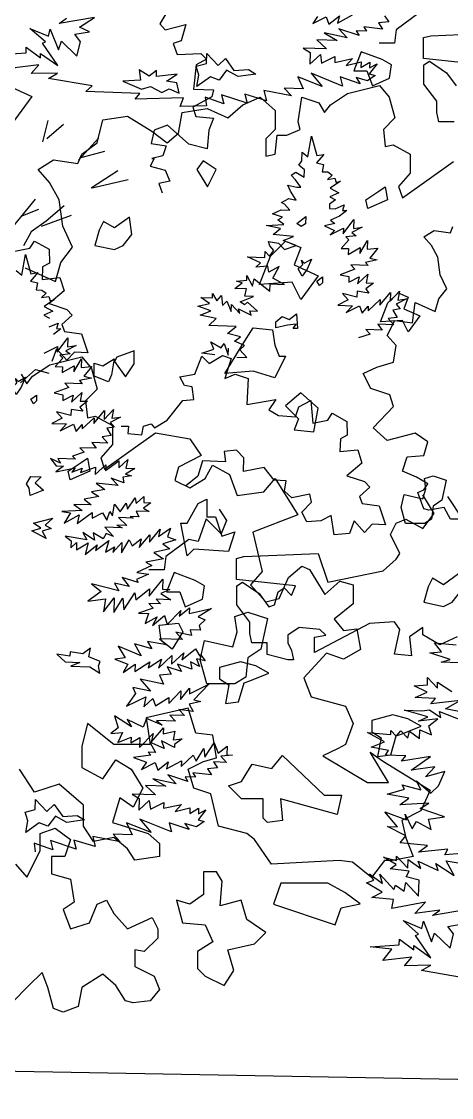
# Model space of a CAD drawing. Header units: inches. Extents: x -11 to 128, y 7 to 56.
# Drawn here: x 36.171 to 36.524, y 22.105 to 22.986 of the extents above; entities that cross this region are included whole.
import ezdxf

# ---------------------------------------------------------------- set-up
doc = ezdxf.new("R2010")
doc.units = ezdxf.units.IN
doc.header["$MEASUREMENT"] = 0
doc.layers.add('CAY', color=94, linetype='Continuous')
doc.layers.add('CAY-3', color=61, linetype='Continuous')
picture_1 = doc.add_image_def('image1.jpg', size_in_pixel=(1680, 1093))

# ---------------------------------------------------------------- blocks, each defined once
blk = doc.blocks.new('A$C76451831')
at = {"layer": 'CAY'}
for p, q in [((3764, 1772.8), (3822.4, 1787)), ((3822.4, 1787), (3840.1, 1765.7)), ((3732.8, 1752.2), (3764, 1772.8)), ((3545.3, 1728), (3573, 1752.2)), ((3573, 1752.2), (3604.2, 1765.7)), ((3604.2, 1765.7), (3631.9, 1741.6)), ((3673.8, 1720.9), (3680.9, 1765.7)), ((3680.9, 1765.7), (3711.5, 1755.7)), ((3711.5, 1755.7), (3722.2, 1738)), ((3722.2, 1738), (3732.8, 1752.2)), ((3840.1, 1765.7), (3850.7, 1728)), ((3317.1, 1724.4), (3361.9, 1731.5)), ((3361.9, 1731.5), (3406.7, 1703.8)), ((3455.6, 1700.3), (3462.1, 1738)), ((3462.1, 1738), (3507.5, 1745.1)), ((3507.5, 1745.1), (3545.3, 1728)), ((3631.9, 1741.6), (3631.9, 1706.7)), ((3306.5, 1682.6), (3317.1, 1724.4)), ((3677.3, 1706.7), (3673.8, 1720.9)), ((3850.7, 1728), (3829.5, 1706.7)), ((3406.7, 1703.8), (3434.4, 1682.6)), ((3434.4, 1682.6), (3455.6, 1700.3)), ((3631.9, 1706.7), (3614.8, 1689.6)), ((3614.8, 1689.6), (3614.8, 1658.4)), ((3631.9, 1661.9), (3635.5, 1696.7)), ((3635.5, 1696.7), (3653.2, 1696.7)), ((3653.2, 1696.7), (3677.3, 1706.7)), ((3829.5, 1706.7), (3833, 1676.1)), ((3278.8, 1661.9), (3306.5, 1682.6)), ((3833, 1676.1), (3847.2, 1679)), ((3847.2, 1679), (3878.4, 1661.9)), ((3199.2, 1634.2), (3226.9, 1651.3)), ((3226.9, 1651.3), (3271.7, 1644.8)), ((3271.7, 1644.8), (3278.8, 1661.9)), ((3614.8, 1658.4), (3631.9, 1661.9)), ((3878.4, 1661.9), (3878.4, 1627.1)), ((3219.8, 1610), (3199.2, 1634.2)), ((3864.3, 1582.3), (3957.4, 1648.4)), ((3878.4, 1627.1), (3857.2, 1602.9)), ((3237.5, 1578.7), (3219.8, 1610)), ((3857.2, 1602.9), (3864.3, 1582.3)), ((3244, 1530.4), (3237.5, 1578.7)), ((3261.7, 1492), (3244, 1530.4)), ((3240.4, 1464.3), (3261.7, 1492)), ((3175, 1454.3), (3230.4, 1429.5)), ((3230.4, 1429.5), (3240.4, 1464.3)), ((5943, 1269.4), (5949.7, 1306.8)), ((5949.7, 1306.8), (5958.9, 1271.5)), ((5931.9, 1262.1), (5932.4, 1277.9)), ((5932.4, 1277.9), (5943, 1269.4)), ((5926.6, 1254.1), (5931.9, 1262.1)), ((5972.1, 1273.8), (5958.5, 1258.4)), ((5958.5, 1258.4), (5971.5, 1255.2)), ((5958.9, 1271.5), (5972.1, 1273.8)), ((5912.4, 1236), (5920.7, 1241.1)), ((5920.7, 1241.1), (5936.3, 1232.4)), ((5936.7, 1245.6), (5926.6, 1254.1)), ((5936.3, 1232.4), (5936.7, 1245.6)), ((5971.5, 1255.2), (5968.8, 1242.2)), ((5968.8, 1242.2), (5979.2, 1241.8)), ((5979.2, 1241.8), (5987.1, 1236.1)), ((5906.3, 1217.6), (5922.5, 1214.3)), ((5911.3, 1206.6), (5906.3, 1217.6)), ((5920.2, 1227.6), (5912.4, 1236)), ((5930.2, 1214.1), (5920.2, 1227.6)), ((5987.1, 1236.1), (5978.7, 1228.2)), ((5978.7, 1228.2), (5991.9, 1230.5)), ((6002.6, 1224.7), (5983.6, 1212.2)), ((5991.9, 1230.5), (5994.4, 1222.3)), ((5994.4, 1222.3), (6002.6, 1224.7)), ((5921.6, 1190.3), (5911.3, 1206.6)), ((5922.5, 1214.3), (5930.2, 1214.1)), ((5999.1, 1203.5), (5983, 1196.4)), ((5983.6, 1212.2), (5999.1, 1203.5)), ((5894.8, 1185.8), (5908.2, 1193.5)), ((5900.1, 1182.9), (5894.8, 1185.8)), ((5910.1, 1172.2), (5900.1, 1182.9)), ((5908.2, 1193.5), (5921.6, 1190.3)), ((5982.6, 1182.8), (5982.3, 1175.1)), ((5993.3, 1190.6), (5982.6, 1182.8)), ((5983, 1196.4), (5993.3, 1190.6)), ((5992.7, 1174.7), (6009.3, 1181.8)), ((6009.3, 1181.8), (6006.2, 1171.5)), ((5878.2, 1165.1), (5894.3, 1172.7)), ((5896.6, 1159.5), (5878.2, 1165.1)), ((5888.2, 1154.3), (5896.6, 1159.5)), ((5894.3, 1172.7), (5910.1, 1172.2)), ((5982.3, 1175.1), (5992.7, 1174.7)), ((6000.4, 1160.8), (5984.3, 1153.7)), ((6013.9, 1171.3), (6000.4, 1160.8)), ((6006.2, 1171.5), (6013.9, 1171.3)), ((5866.6, 1144.2), (5898.8, 1145.8)), ((5893.1, 1138.3), (5866.6, 1144.2)), ((5898.8, 1145.8), (5888.2, 1154.3)), ((5991.8, 1148), (5973, 1143.2)), ((5973, 1143.2), (5991.3, 1134.9)), ((5983.3, 1127), (6007.8, 1139.3)), ((5984.3, 1153.7), (5991.8, 1148)), ((6007.4, 1128.9), (6026.9, 1154.9)), ((6007.8, 1139.3), (6007.4, 1128.9)), ((6042.3, 1140.8), (6023.3, 1131)), ((6026.9, 1154.9), (6026.3, 1138.6)), ((6026.3, 1138.6), (6042.3, 1140.8)), ((5879.6, 1127.9), (5893.1, 1138.3)), ((5916.6, 1123.9), (5879.6, 1127.9)), ((5897.8, 1116.8), (5916.6, 1123.9)), ((5991.3, 1134.9), (5983.3, 1127)), ((6030.9, 1125.3), (6012.2, 1123.3)), ((6012.2, 1123.3), (6017.4, 1117.6)), ((6023.3, 1131), (6030.9, 1125.3)), ((5407.8, 1097.4), (5435.2, 1102.7)), ((5435.2, 1102.7), (5443.6, 1115.3)), ((5443.6, 1115.3), (5470, 1100.6)), ((5470, 1100.6), (5471.1, 1075.2)), ((5871, 1115), (5889.4, 1111.7)), ((5873.4, 1106.8), (5871, 1115)), ((5880.8, 1098.4), (5873.4, 1106.8)), ((5889.4, 1111.7), (5899.9, 1100.4)), ((5921.5, 1107.8), (5897.8, 1116.8)), ((5899.9, 1100.4), (5921.5, 1107.8)), ((6017.4, 1117.6), (6003.8, 1102.2)), ((6003.8, 1102.2), (6016.9, 1101.8)), ((6016.5, 1091.4), (6038.3, 1103.8)), ((6016.9, 1101.8), (6016.5, 1091.4)), ((6037.9, 1092.9), (6051.8, 1116.4)), ((6038.3, 1103.8), (6037.9, 1092.9)), ((6051.8, 1116.4), (6051.3, 1100.6)), ((6051.3, 1100.6), (6070.4, 1102.6)), ((6070.4, 1102.6), (6056.2, 1084.5)), ((5420.6, 1053.6), (5427.3, 1091)), ((5427.3, 1091), (5436.5, 1055.8)), ((5856.5, 1075.7), (5832.8, 1086.9)), ((5832.8, 1086.9), (5864.5, 1085.8)), ((5864.5, 1085.8), (5864.9, 1096.7)), ((5864.9, 1096.7), (5872.8, 1088.2)), ((5872.8, 1088.2), (5880.8, 1098.4)), ((6069.6, 1081.4), (6048.2, 1076.7)), ((6056.2, 1084.5), (6069.6, 1081.4)), ((5410, 1062.2), (5420.6, 1053.6)), ((5458.4, 1068.9), (5457.3, 1045.7)), ((5471.1, 1075.2), (5458.4, 1068.9)), ((5848, 1067.8), (5856.5, 1075.7)), ((5869.4, 1069.8), (5848, 1067.8)), ((5871.7, 1058.8), (5869.4, 1069.8)), ((5890.7, 1069), (5871.7, 1058.8)), ((5879.1, 1048.1), (5890.7, 1069)), ((6028.7, 1064.2), (6002.1, 1054.3)), ((6053, 1071.1), (6021.3, 1072.2)), ((6021.3, 1072.2), (6028.7, 1064.2)), ((6048.2, 1076.7), (6053, 1071.1)), ((5449.8, 1058.1), (5436.1, 1042.7)), ((5436.1, 1042.7), (5449.1, 1039.5)), ((5436.5, 1055.8), (5449.8, 1058.1)), ((5457.3, 1045.7), (5490, 1048.9)), ((5490, 1048.9), (5497.4, 1024.6)), ((5812.7, 1042.3), (5831.4, 1044.3)), ((5823, 1039.2), (5812.7, 1042.3)), ((5831.4, 1044.3), (5831.6, 1052.5)), ((5831.6, 1052.5), (5841.4, 1033.6)), ((5841.4, 1033.6), (5844.6, 1046.6)), ((5844.6, 1046.6), (5873.3, 1024.3)), ((5900, 1036.5), (5879.1, 1048.1)), ((6002.1, 1054.3), (6017.8, 1051)), ((6017.8, 1051), (6017.5, 1040.6)), ((6017.5, 1040.6), (6036.4, 1050.3)), ((6033.2, 1037.3), (6052.4, 1055.2)), ((6036.4, 1050.3), (6033.2, 1037.3)), ((6052.4, 1055.2), (6049.1, 1039.5)), ((5449.1, 1039.5), (5446.4, 1026.4)), ((5446.4, 1026.4), (5456.8, 1026.1)), ((5456.8, 1026.1), (5464.8, 1020.4)), ((5497.4, 1024.6), (5470, 1001.4)), ((5809.5, 1029.2), (5823, 1039.2)), ((5830.8, 1028.5), (5809.5, 1029.2)), ((5827.6, 1015), (5830.8, 1028.5)), ((5873.3, 1024.3), (5873.7, 1037.4)), ((5873.7, 1037.4), (5900, 1036.5)), ((6032.8, 1024.2), (6032.4, 1013.3)), ((6053.9, 1020.7), (6032.8, 1024.2)), ((6062.7, 1039), (6048.8, 1028.6)), ((6048.8, 1028.6), (6053.9, 1020.7)), ((6049.1, 1039.5), (6062.7, 1039)), ((6074.5, 998.7), (6093.9, 1022)), ((6093.3, 1005.7), (6110.2, 1024.2)), ((6093.9, 1022), (6093.3, 1005.7)), ((6110.2, 1024.2), (6107, 1008)), ((5464.8, 1020.4), (5456.3, 1012.5)), ((5456.3, 1012.5), (5469.5, 1014.7)), ((5480.2, 1008.9), (5461.2, 996.5)), ((5469.5, 1014.7), (5472, 1006.5)), ((5472, 1006.5), (5480.2, 1008.9)), ((5747.3, 1012.8), (5768.6, 1012.1)), ((5763.2, 1001.4), (5747.3, 1012.8)), ((5768.6, 1012.1), (5768.9, 1019.8)), ((5768.9, 1019.8), (5776.6, 1006.4)), ((5776.6, 1006.4), (5785.1, 1016.5)), ((5785.1, 1016.5), (5787.1, 997.8)), ((5787.1, 997.8), (5795.1, 1005.7)), ((5795.1, 1005.7), (5802.6, 986.9)), ((5819.1, 1004.9), (5843.5, 1014.5)), ((5827.1, 999.2), (5819.1, 1004.9)), ((5832.7, 1004.4), (5827.1, 999.2)), ((5843.5, 1014.5), (5827.6, 1015)), ((5850.7, 987.9), (5832.7, 1004.4)), ((6016.3, 1008.4), (5997.4, 998.7)), ((6005.9, 1019.7), (6016.3, 1008.4)), ((6032.4, 1013.3), (6005.9, 1019.7)), ((6052.8, 988.6), (6074.8, 1009.1)), ((6074.8, 1009.1), (6074.5, 998.7)), ((6122.9, 1010.1), (6104, 1000.4)), ((6107, 1008), (6122.9, 1010.1)), ((5476.8, 987.8), (5460.6, 980.6)), ((5461.2, 996.5), (5476.8, 987.8)), ((5470, 1001.4), (5502.7, 990.9)), ((5502.7, 990.9), (5512.2, 980.3)), ((5741.8, 996.7), (5763.2, 1001.4)), ((5765.5, 988.2), (5741.8, 996.7)), ((5746.2, 980.7), (5765.5, 988.2)), ((5802.6, 986.9), (5803.1, 1000)), ((5803.1, 1000), (5818.4, 983.6)), ((5818.4, 983.6), (5815.9, 991.8)), ((5815.9, 991.8), (5839.5, 980.1)), ((5839.5, 980.1), (5837.1, 988.4)), ((5837.1, 988.4), (5850.7, 987.9)), ((5997.4, 998.7), (6024.1, 997.7)), ((6024.1, 997.7), (6012.8, 985)), ((6012.8, 985), (6037.3, 997.3)), ((6037.3, 997.3), (6042.2, 983.9)), ((6042.2, 983.9), (6053.1, 996.7)), ((6053.1, 996.7), (6052.8, 988.6)), ((6111.4, 992), (6098.2, 989.7)), ((6098.2, 989.7), (6105.9, 976.3)), ((6104, 1000.4), (6111.4, 992)), ((5460.6, 980.6), (5470.9, 974.8)), ((5470.3, 959), (5486.9, 966.1)), ((5486.9, 966.1), (5483.8, 955.8)), ((5512.2, 980.3), (5493.2, 963.4)), ((5493.2, 963.4), (5498.5, 950.8)), ((5775.4, 974.2), (5746.2, 980.7)), ((5761.9, 961.5), (5775.4, 974.2)), ((6070.5, 963.9), (6078.3, 953.2)), ((6099.9, 962.9), (6070.5, 963.9)), ((6105.9, 976.3), (6089.5, 974.1)), ((6089.5, 974.1), (6099.9, 962.9)), ((5491.5, 955.5), (5478, 945.1)), ((5483.8, 955.8), (5491.5, 955.5)), ((5498.5, 950.8), (5529.1, 946.6)), ((5529.1, 946.6), (5540.7, 911.8)), ((5812.1, 959.8), (5761.9, 961.5)), ((5795.8, 947.2), (5812.1, 959.8)), ((5819.6, 940.9), (5795.8, 947.2)), ((6056.8, 945.8), (6035.2, 938.9)), ((6078.3, 953.2), (6048.9, 954.2)), ((6048.9, 954.2), (6056.8, 945.8)), ((5460.9, 911.2), (5485.4, 923.5)), ((5485, 913.1), (5504.5, 939.2)), ((5485.4, 923.5), (5485, 913.1)), ((5519.9, 925), (5501, 915.3)), ((5504.5, 939.2), (5503.9, 922.9)), ((5503.9, 922.9), (5519.9, 925)), ((5770.8, 918.6), (5765.8, 931.9)), ((5765.8, 931.9), (5784.4, 920.9)), ((5784.4, 920.9), (5789.7, 928.8)), ((5789.7, 928.8), (5797.1, 907.3)), ((5808.9, 933.2), (5819.6, 940.9)), ((5827.2, 924.8), (5808.9, 933.2)), ((5818.7, 916.9), (5827.2, 924.8)), ((5483.7, 919.1), (5475.3, 895.9)), ((5502.7, 898.1), (5483.7, 919.1)), ((5508.5, 909.6), (5489.8, 907.5)), ((5489.8, 907.5), (5495.1, 901.9)), ((5501, 915.3), (5508.5, 909.6)), ((5516.4, 912.8), (5502.7, 898.1)), ((5540.7, 911.8), (5516.4, 912.8)), ((5749.2, 911.2), (5770.8, 918.6)), ((5773.1, 908.1), (5749.2, 911.2)), ((5797.1, 907.3), (5797.6, 920.4)), ((5812.9, 904), (5831.4, 903.4)), ((5831.4, 903.4), (5818.7, 916.9)), ((5495.1, 901.9), (5481.4, 886.5)), ((5481.4, 886.5), (5494.5, 886)), ((5494.1, 875.6), (5515.9, 888)), ((5494.5, 886), (5494.1, 875.6)), ((5515.5, 877.1), (5529.5, 900.7)), ((5515.9, 888), (5515.5, 877.1)), ((5529.5, 900.7), (5528.9, 884.8)), ((5528.9, 884.8), (5548, 886.9)), ((5548, 886.9), (5533.8, 868.8)), ((5547.3, 865.6), (5525.8, 860.9)), ((5533.8, 868.8), (5547.3, 865.6)), ((5506.3, 848.5), (5479.7, 838.5)), ((5498.9, 856.4), (5506.3, 848.5)), ((5530.6, 855.3), (5498.9, 856.4)), ((5525.8, 860.9), (5530.6, 855.3)), ((5479.7, 838.5), (5495.4, 835.2)), ((5495.4, 835.2), (5495.1, 824.8)), ((5495.1, 824.8), (5514, 834.6)), ((5510.8, 821.5), (5530, 839.5)), ((5514, 834.6), (5510.8, 821.5)), ((5530, 839.5), (5526.8, 823.7)), ((5510.4, 808.4), (5510, 797.5)), ((5531.5, 805), (5510.4, 808.4)), ((5540.3, 823.2), (5526.4, 812.8)), ((5526.4, 812.8), (5531.5, 805)), ((5526.8, 823.7), (5540.3, 823.2)), ((5552.1, 782.9), (5571.5, 806.3)), ((5570.9, 790), (5587.9, 808.4)), ((5571.5, 806.3), (5570.9, 790)), ((5587.9, 808.4), (5584.6, 792.2)), ((5494, 792.7), (5475, 782.9)), ((5510, 797.5), (5483.5, 803.9)), ((5483.5, 803.9), (5494, 792.7)), ((5530.4, 772.8), (5552.4, 793.3)), ((5552.4, 793.3), (5552.1, 782.9)), ((5600.5, 794.4), (5581.6, 784.6)), ((5584.6, 792.2), (5600.5, 794.4)), ((5475, 782.9), (5501.7, 782)), ((5501.7, 782), (5490.4, 769.2)), ((5490.4, 769.2), (5514.9, 781.5)), ((5514.9, 781.5), (5519.8, 768.2)), ((5519.8, 768.2), (5530.7, 781)), ((5530.7, 781), (5530.4, 772.8)), ((5589, 776.2), (5575.8, 773.9)), ((5575.8, 773.9), (5583.5, 760.5)), ((5581.6, 784.6), (5589, 776.2)), ((5577.6, 747.1), (5548.1, 748.2)), ((5548.1, 748.2), (5555.9, 737.5)), ((5583.5, 760.5), (5567.1, 758.4)), ((5567.1, 758.4), (5577.6, 747.1)), ((5534.4, 730.1), (5512.8, 723.1)), ((5526.5, 738.5), (5534.4, 730.1)), ((5555.9, 737.5), (5526.5, 738.5)), ((5472.8, 719.1), (5482.8, 705.6)), ((5491.1, 710.3), (5472.8, 719.1)), ((5518.1, 717.5), (5485.9, 718.6)), ((5485.9, 718.6), (5491.1, 710.3)), ((5512.8, 723.1), (5518.1, 717.5)), ((5554.2, 689.5), (5573.5, 707.4)), ((5573.1, 697), (5597.7, 714.7)), ((5573.5, 707.4), (5573.1, 697)), ((5597.3, 701.6), (5613.7, 716.9)), ((5597.7, 714.7), (5597.3, 701.6)), ((5613.7, 716.9), (5610.4, 701.1)), ((5496.3, 705.1), (5482.4, 694.7)), ((5482.4, 694.7), (5517.5, 701.6)), ((5482.8, 705.6), (5496.3, 705.1)), ((5517.5, 701.6), (5511.8, 693.7)), ((5511.8, 693.7), (5530.6, 701.2)), ((5527.6, 693.1), (5554.7, 703.1)), ((5530.6, 701.2), (5527.6, 693.1)), ((5554.7, 703.1), (5554.2, 689.5)), ((5626.7, 700.5), (5610, 690.2)), ((5610, 690.2), (5620.8, 687.1)), ((5610.4, 701.1), (5626.7, 700.5)), ((5596.1, 669.4), (5556.4, 673.5)), ((5556.4, 673.5), (5571.9, 662.1)), ((5606.7, 674.5), (5583.5, 683)), ((5583.5, 683), (5596.1, 669.4)), ((5620.8, 687.1), (5604.8, 685)), ((5604.8, 685), (5606.7, 674.5)), ((5561, 649.3), (5534.1, 644.8)), ((5571.9, 662.1), (5547.7, 658)), ((5547.7, 658), (5561, 649.3)), ((5629.4, 636.5), (5643.5, 649.2)), ((5643.5, 649.2), (5643.1, 638.3)), ((5515.2, 635.1), (5530.7, 623.7)), ((5546.9, 634), (5515.2, 635.1)), ((5534.1, 644.8), (5546.9, 634)), ((5586.1, 614), (5589.5, 635.2)), ((5589.5, 635.2), (5599.9, 621.2)), ((5599.9, 621.2), (5610.9, 637.2)), ((5610.9, 637.2), (5613.2, 626.2)), ((5613.2, 626.2), (5627.1, 647)), ((5627.1, 647), (5629.4, 636.5)), ((5656.2, 637.9), (5642.7, 627.9)), ((5643.1, 638.3), (5656.2, 637.9)), ((5530.7, 623.7), (5493.4, 622.2)), ((5493.4, 622.2), (5509.2, 619.4)), ((5509.2, 619.4), (5497.7, 600.8)), ((5497.7, 600.8), (5525, 616.1)), ((5521.7, 599.9), (5549.1, 620.3)), ((5525, 616.1), (5521.7, 599.9)), ((5549.1, 620.3), (5548.8, 609.9)), ((5548.8, 609.9), (5567.7, 619.6)), ((5567.7, 619.6), (5575.4, 606.2)), ((5575.4, 606.2), (5581.3, 621.9)), ((5581.3, 621.9), (5586.1, 614)), ((5596.8, 610.9), (5612.2, 596.8)), ((5623.5, 610), (5596.8, 610.9)), ((5618.2, 612.9), (5623.5, 610)), ((5634, 612.3), (5618.2, 612.9)), ((5629, 622.9), (5634, 612.3)), ((5652.9, 622.1), (5629, 622.9)), ((5642.7, 627.9), (5652.9, 622.1)), ((5603.9, 592.1), (5572.2, 593.2)), ((5572.2, 593.2), (5587.5, 576.3)), ((5612.2, 596.8), (5593.6, 597.4)), ((5593.6, 597.4), (5603.9, 592.1)), ((5653.7, 566.3), (5673.1, 589.7)), ((5669.9, 576.2), (5691.8, 591.7)), ((5673.1, 589.7), (5669.9, 576.2)), ((5691.8, 591.7), (5686.2, 575.6)), ((5499.6, 577.1), (5510.2, 568.6)), ((5539.2, 570.3), (5499.6, 577.1)), ((5552.8, 569.8), (5532, 583.7)), ((5532, 583.7), (5539.2, 570.3)), ((5568.7, 572), (5550.5, 583.1)), ((5550.5, 583.1), (5552.8, 569.8)), ((5574.5, 582.2), (5568.7, 572)), ((5587.5, 576.3), (5574.5, 582.2)), ((5602.3, 546.8), (5616.7, 570.3)), ((5616.7, 570.3), (5621.8, 559.3)), ((5621.8, 559.3), (5638.1, 572.3)), ((5634.8, 556.1), (5654.2, 579.4)), ((5638.1, 572.3), (5634.8, 556.1)), ((5654.2, 579.4), (5653.7, 566.3)), ((5701.9, 570.1), (5677.6, 562.8)), ((5686.2, 575.6), (5701.9, 570.1)), ((5510.2, 568.6), (5509.7, 555.5)), ((5509.7, 555.5), (5520.5, 565.5)), ((5520.5, 565.5), (5520, 552.4)), ((5520, 552.4), (5541.7, 564.8)), ((5541.7, 564.8), (5536, 543.7)), ((5536, 543.7), (5557.9, 561.5)), ((5554.9, 551.2), (5579.5, 568.9)), ((5557.9, 561.5), (5554.9, 551.2)), ((5579.5, 568.9), (5573.3, 547.8)), ((5573.3, 547.8), (5589.5, 557.7)), ((5586.4, 547.4), (5602.9, 565.4)), ((5589.5, 557.7), (5586.4, 547.4)), ((5602.9, 565.4), (5602.3, 546.8)), ((5690.5, 554.2), (5661.2, 547.5)), ((5677.6, 562.8), (5690.5, 554.2)), ((5679.4, 536), (5647, 529.4)), ((5661.2, 547.5), (5679.4, 536)), ((5683.6, 539.8), (5680.1, 515.6)), ((5657.7, 523.6), (5630.5, 510.9)), ((5630.5, 510.9), (5651.7, 507.9)), ((5647, 529.4), (5657.7, 523.6)), ((5680.1, 515.6), (5652.4, 515.6)), ((3915.1, 501.1), (3898, 463.3)), ((5589.9, 491), (5597.6, 477.6)), ((5616.4, 485.1), (5589.9, 491)), ((5632.6, 492.3), (5603.4, 501.4)), ((5603.4, 501.4), (5616.4, 485.1)), ((5651.7, 507.9), (5630, 497.8)), ((5630, 497.8), (5632.6, 492.3)), ((5653, 467.5), (5678.1, 498.8)), ((5678.1, 498.8), (5677.5, 480.3)), ((5565.4, 476), (5540.7, 458.3)), ((5597.6, 477.6), (5547.3, 490.2)), ((5547.3, 490.2), (5565.4, 476)), ((5606.8, 442.8), (5626.5, 473.9)), ((5626.5, 473.9), (5628.7, 460.7)), ((5628.7, 460.7), (5653.5, 481.1)), ((5653.5, 481.1), (5653, 467.5)), ((5690.6, 479.8), (5674.5, 472.2)), ((5674.5, 472.2), (5692.6, 461.1)), ((5677.5, 480.3), (5690.6, 479.8)), ((3898, 463.3), (3863.2, 445.6)), ((5540.7, 458.3), (5573.1, 462.6)), ((5569.5, 438.7), (5589, 464.8)), ((5573.1, 462.6), (5569.5, 438.7)), ((5589, 464.8), (5588.1, 438)), ((5588.1, 438), (5604.8, 464.2)), ((5604.8, 464.2), (5606.8, 442.8)), ((5652.5, 454.4), (5660.4, 445.9)), ((5673.8, 453.6), (5652.5, 454.4)), ((5665.9, 462.1), (5673.8, 453.6)), ((5692.6, 461.1), (5665.9, 462.1)), ((3863.2, 445.6), (3870.3, 414.4)), ((5660.4, 445.9), (5633.3, 436.5)), ((5633.3, 436.5), (5651.9, 435.8)), ((5651.9, 435.8), (5645.8, 417.4)), ((5659.3, 414.3), (5681.2, 432.1)), ((5681.2, 432.1), (5685.6, 416.1)), ((5685.6, 416.1), (5710.5, 441.5)), ((5707.5, 431.2), (5726.6, 446.4)), ((5710.5, 441.5), (5707.5, 431.2)), ((5726.6, 446.4), (5726.2, 435.9)), ((5726.2, 435.9), (5766.8, 445)), ((5766.8, 445), (5742.3, 429.9)), ((3870.3, 414.4), (3883.8, 380.2)), ((5645.8, 417.4), (5667.5, 429.8)), ((5667.5, 429.8), (5659.3, 414.3)), ((5742.3, 429.9), (5755.2, 424.1)), ((5755.2, 424.1), (5744.5, 414)), ((5744.5, 414), (5746.9, 405.8)), ((5701.4, 401.9), (5714.1, 388.3)), ((5730.2, 395.9), (5701.4, 401.9)), ((5746.9, 405.8), (5727.9, 406.4)), ((5727.9, 406.4), (5730.2, 395.9)), ((3883.8, 380.2), (3846.1, 373.1)), ((5596.3, 376.6), (5609.2, 354.8)), ((5638.3, 358.8), (5596.3, 376.6)), ((5625.9, 380.5), (5638.3, 358.8)), ((5657.8, 371.7), (5625.9, 380.5)), ((5650.1, 385.1), (5657.8, 371.7)), ((5684.3, 378.5), (5650.1, 385.1)), ((5714.1, 388.3), (5671.6, 389.8)), ((5671.6, 389.8), (5684.3, 378.5)), ((3831.9, 373.1), (3807.8, 341.8)), ((3846.1, 373.1), (3831.9, 373.1)), ((5609.2, 354.8), (5590.5, 352.7)), ((5669.7, 336.4), (5694.5, 359.5)), ((5694, 343.7), (5716, 364.2)), ((5694.5, 359.5), (5694, 343.7)), ((5712.8, 351.2), (5737.6, 371.6)), ((5716, 364.2), (5712.8, 351.2)), ((5737.6, 371.6), (5745.2, 357.8)), ((5745.2, 357.8), (5747.6, 360.4)), ((5747.6, 360.4), (5755.4, 349.7)), ((5590.5, 352.7), (5614.2, 343.7)), ((5614.2, 343.7), (5605.5, 328.2)), ((5605.5, 328.2), (5627.4, 343.3)), ((5626.9, 330.2), (5654.2, 347.8)), ((5627.4, 343.3), (5626.9, 330.2)), ((5651.2, 337), (5675.7, 352.5)), ((5654.2, 347.8), (5651.2, 337)), ((5675.7, 352.5), (5669.7, 336.4)), ((5712.1, 329.9), (5685.6, 338.5)), ((5685.6, 338.5), (5693.3, 325.1)), ((5730.8, 334.2), (5704.4, 343.3)), ((5704.4, 343.3), (5712.1, 329.9)), ((5744.6, 339.2), (5728.6, 347.9)), ((5728.6, 347.9), (5730.8, 334.2)), ((5755.4, 349.7), (5739.6, 353)), ((5739.6, 353), (5744.6, 339.2)), ((5636.8, 316.2), (5655.1, 294.3)), ((5679.1, 307), (5636.8, 316.2)), ((5693.3, 325.1), (5672, 323.1)), ((5672, 323.1), (5679.1, 307)), ((5623.2, 300.8), (5628.2, 290.2)), ((5655.1, 294.3), (5623.2, 300.8)), ((5688.7, 271.8), (5710.9, 295)), ((5710.3, 279.2), (5726.9, 299.9)), ((5710.9, 295), (5710.3, 279.2)), ((5726.5, 289.5), (5762, 306.9)), ((5726.9, 299.9), (5726.5, 289.5)), ((5762, 306.9), (5734.3, 278.4)), ((5628.2, 290.2), (5611.5, 266.8)), ((5611.5, 266.8), (5646.6, 284.1)), ((5646.6, 284.1), (5643.2, 265.7)), ((5643.2, 265.7), (5659.6, 281)), ((5659.6, 281), (5664.6, 267.6)), ((5664.6, 267.6), (5689.1, 282.7)), ((5689.1, 282.7), (5688.7, 271.8)), ((5747.3, 275.2), (5725.9, 270.5)), ((5734.3, 278.4), (5747.3, 275.2)), ((5733.6, 257.1), (5706.9, 260.7)), ((5706.9, 260.7), (5717.4, 249.5)), ((5725.9, 270.5), (5733.6, 257.1)), ((5620.7, 229.3), (5589.6, 249)), ((5589.6, 249), (5596.6, 227.4)), ((5641.9, 228.5), (5613, 242.7)), ((5613, 242.7), (5620.7, 229.3)), ((5647.9, 244.2), (5641.9, 228.5)), ((5676.5, 232.3), (5647.9, 244.2)), ((5700.8, 239.6), (5666.4, 240.8)), ((5666.4, 240.8), (5676.5, 232.3)), ((5717.4, 249.5), (5690.7, 250.4)), ((5690.7, 250.4), (5700.8, 239.6)), ((5596.6, 227.4), (5583.1, 217)), ((5583.1, 217), (5604.4, 219)), ((5604.4, 219), (5595.6, 200.7)), ((5635.2, 191.1), (5660.1, 217)), ((5656.8, 201.3), (5679, 227.2)), ((5660.1, 217), (5656.8, 201.3)), ((5679, 227.2), (5678.7, 216.4)), ((5678.7, 216.4), (5700.1, 221.1)), ((5700.1, 221.1), (5696.9, 205.3)), ((5595.6, 200.7), (5620, 210.3)), ((5620, 210.3), (5619.6, 199.9)), ((5619.6, 199.9), (5635.8, 209.7)), ((5635.8, 209.7), (5635.2, 191.1)), ((5654.1, 201.4), (5664.3, 182.4)), ((5680.4, 189.6), (5654.1, 201.4)), ((5699.1, 191.6), (5675.5, 203.3)), ((5675.5, 203.3), (5680.4, 189.6)), ((5696.9, 205.3), (5713.2, 207)), ((5699.3, 197.1), (5699.1, 191.6)), ((5713.2, 207), (5699.3, 197.1)), ((5754.7, 173.8), (5771.4, 200)), ((5771.4, 200), (5778.9, 181.1)), ((5656, 177.3), (5624.1, 172.9)), ((5651.2, 182.9), (5656, 177.3)), ((5664.3, 182.4), (5651.2, 182.9)), ((5711.5, 156.8), (5733.5, 177.3)), ((5733.5, 177.3), (5738.5, 166.2)), ((5738.5, 166.2), (5752.5, 189.8)), ((5752.5, 189.8), (5754.7, 173.8)), ((5778.9, 181.1), (5795.2, 193.7)), ((5805.1, 177.5), (5783.7, 175.5)), ((5795.2, 193.7), (5794.7, 177.9)), ((5794.7, 177.9), (5805.1, 177.5)), ((5624.1, 172.9), (5647.8, 164.4)), ((5647.8, 164.4), (5639.2, 151.1)), ((5639.2, 151.1), (5663.7, 163.9)), ((5663.7, 163.9), (5668.6, 150.1)), ((5668.6, 150.1), (5687.7, 165.3)), ((5684.6, 152.2), (5711.8, 167.2)), ((5687.7, 165.3), (5684.6, 152.2)), ((5711.8, 167.2), (5711.5, 156.8)), ((5794.2, 164.3), (5770.2, 165.1)), ((5770.2, 165.1), (5778, 154.4)), ((5783.7, 175.5), (5794.2, 164.3)), ((5723.7, 129.6), (5686.9, 141.7)), ((5686.9, 141.7), (5702.2, 124.9)), ((5737.5, 137.3), (5718.5, 137.9)), ((5718.5, 137.9), (5723.7, 129.6)), ((5766.7, 141.2), (5732.4, 145.1)), ((5732.4, 145.1), (5737.5, 137.3)), ((5778, 154.4), (5759.3, 152.4)), ((5759.3, 152.4), (5766.7, 141.2)), ((5646.4, 121.9), (5664.3, 104.9)), ((5683.5, 120.6), (5646.4, 121.9)), ((5702.2, 124.9), (5659.9, 134.5)), ((5659.9, 134.5), (5683.5, 120.6)), ((5621.8, 106.4), (5634.7, 98.2)), ((5664.3, 104.9), (5621.8, 106.4)), ((5634.7, 98.2), (5633.9, 77)), ((5633.9, 77), (5653.1, 94.9)), ((5653.1, 94.9), (5655.3, 78.9)), ((5655.3, 78.9), (5679.7, 91.2)), ((5679.7, 91.2), (5679.3, 80.4)), ((5679.3, 80.4), (5711.8, 87.4)), ((5711.8, 87.4), (5700.4, 74.6)), ((5700.4, 74.6), (5727.4, 81.4)), ((5727.4, 81.4), (5727.1, 71)), ((5727.1, 71), (5743.3, 80.8)), ((5743.3, 80.8), (5742.9, 70.4)), ((5693.7, 37.2), (5636.1, 60.6)), ((5636.1, 60.6), (5656.5, 36.3)), ((5756.7, 77.6), (5742.5, 59.6)), ((5742.5, 59.6), (5753.3, 56.5)), ((5742.9, 70.4), (5756.7, 77.6)), ((5656.5, 36.3), (5611.8, 53.7)), ((5611.8, 53.7), (5621.9, 32)), ((5726, 41.5), (5689.3, 53.7)), ((5689.3, 53.7), (5693.7, 37.2)), ((5739.3, 46.5), (5718.3, 52.7)), ((5718.3, 52.7), (5726, 41.5)), ((5753.3, 56.5), (5739.3, 46.5)), ((5472.5, 21.4), (5476.9, 4.9)), ((5519.5, 6.1), (5472.5, 21.4)), ((5515.1, 22.2), (5519.5, 6.1)), ((5554.6, 10.4), (5515.1, 22.2)), ((5600.2, 19.2), (5549.8, 29.1)), ((5549.8, 29.1), (5554.6, 10.4)), ((5621.9, 32), (5587.1, 33.3)), ((5587.1, 33.3), (5600.2, 19.2)), ((5476.9, 4.9), (5442.9, 17)), ((5442.9, 17), (5445, 1))]:
    blk.add_line(p, q, dxfattribs=at)
for points in [[(5694.7, 1549.8), (5672.5, 1511.9), (5682, 1501.3), (5720, 1510.8), (5711.5, 1481.3), (5696.8, 1476), (5704.1, 1456), (5747.4, 1458.1), (5757.9, 1447.5), (5738.9, 1437), (5733.7, 1392.7), (5770.6, 1391.6), (5767.4, 1379), (5732.6, 1360), (5737.9, 1343.1), (5770.6, 1340), (5762.2, 1317.8), (5759, 1284.1), (5725.2, 1292.5), (5686.2, 1327.3), (5662, 1317.8), (5656.7, 1293.6), (5684.1, 1289.3), (5677.8, 1271.4), (5657.7, 1266.1), (5662, 1266.1), (5654.6, 1252.4), (5682, 1245), (5690.4, 1225), (5670.4, 1220.8), (5676.7, 1203.9)], [(5467.9, 1335.7), (5458.4, 1296.7)], [(5496.4, 1328.4), (5465.8, 1302)], [(5560.7, 1304.1), (5523.8, 1263)], [(5571.3, 1278.8), (5525.9, 1267.2)], [(5595.5, 1244), (5547, 1212.3)], [(5614.5, 1227.1), (5549.1, 1212.3)], [(1105.3, 215), (1158.5, 218.6), (1158.8, 229), (1184.9, 209.5), (1185.2, 217.6), (1216.5, 195.2), (1188.5, 236.1), (1194, 238.6), (1165.5, 263.2), (1199.8, 248.8), (1202.6, 261.9), (1217.6, 224.2), (1223.1, 239.9), (1251.6, 212.6), (1257.9, 238.7), (1247.6, 252.6), (1274.4, 257.1), (1256.2, 265.5), (1283.5, 283.1), (1219.2, 272.2), (1232.7, 282.1)], [(1691, 285.2), (1682.3, 271.9), (1706.8, 284.6), (1711.8, 270.9), (1730.9, 286.1), (1727.7, 273), (1755, 287.9)], [(1813.3, 285.9), (1821.1, 275.2), (1802.5, 273.1), (1809.8, 262), (1775.5, 265.9), (1780.6, 258), (1761.6, 258.7), (1766.8, 250.4), (1730.1, 262.5), (1745.3, 245.7), (1703.1, 255.3), (1726.6, 241.3), (1689.5, 242.6), (1707.5, 225.7), (1664.9, 227.2), (1677.8, 219), (1677, 197.7), (1696.2, 215.6), (1698.4, 199.7), (1722.9, 212), (1722.5, 201.1), (1754.9, 208.2), (1743.6, 195.4), (1770.5, 202.2), (1770.2, 191.8), (1786.4, 201.6), (1786, 191.2), (1799.9, 198.4), (1785.6, 180.3), (1796.4, 177.2), (1782.5, 167.3), (1761.4, 173.5), (1769.1, 162.3), (1732.4, 174.5), (1736.8, 158), (1679.2, 181.3), (1699.6, 157), (1654.9, 174.5), (1665, 152.8), (1630.2, 154), (1643.3, 140), (1592.9, 149.9), (1597.7, 131.1), (1558.2, 142.9), (1562.6, 126.9), (1515.6, 142.2), (1520, 125.7), (1486, 137.8), (1488.1, 121.8), (1440.1, 120.8), (1446.1, 136.4), (1358.1, 134.1), (1366.6, 144.6), (1267.9, 148.1), (1279.1, 158.1), (1199.4, 171.8), (1216.1, 181.6), (1168, 180.6), (1181.7, 196.4), (1128.5, 190.1)], [(3979.1, 158.1), (3899.4, 171.8), (3916.1, 181.6), (3868, 180.6), (3881.7, 196.4), (3828.5, 190.1), (3845, 210.9), (3805.3, 215), (3858.5, 218.6), (3858.8, 229), (3884.9, 209.5), (3885.2, 217.6), (3916.5, 195.2), (3888.5, 236.1), (3894, 238.6), (3865.5, 263.2), (3899.8, 248.8), (3902.6, 261.9), (3917.6, 224.2), (3923.1, 239.9), (3951.6, 212.6), (3957.9, 238.7), (3947.6, 252.6), (3974.4, 257.1)], [(3983.5, 283.1), (3919.2, 272.2), (3932.7, 282.1), (3887.2, 276), (3906.5, 296.7), (3844.9, 285.2), (3848.2, 301.4), (3808.5, 305.5), (3827.4, 315.3), (3798.5, 332.2), (3812.3, 337.1), (3804.5, 348.3), (3827.9, 331.1), (3823.1, 347.6), (3848.9, 320), (3851.8, 327.6), (3867.3, 316.6), (3870.6, 332.4), (3893.7, 307.5), (3894.8, 337), (3871, 343.2), (3876.8, 353.5), (3842, 357.4), (3853.2, 365.2), (3829.6, 379.1), (3853.4, 372.9), (3853.7, 381), (3874.2, 359), (3874.8, 374.8), (3898.2, 358.2), (3893.2, 371.5), (3929.8, 354.3), (3925.3, 367.6), (3958.9, 345.2), (3944, 372.4), (4002.2, 362.7)], [(4011.2, 388.7), (3941.7, 383.4), (3947.5, 393.6), (3893.8, 387.8), (3910.1, 400.4), (3860, 404.8), (3870.8, 417.6), (3837, 434.6), (3855.6, 434), (3832.5, 461.5), (3871.9, 447), (3869.5, 457.5), (3882.2, 430.8), (3890.3, 443.7), (3916.6, 429.6), (3911.8, 448.3), (3941.4, 452.3), (3896.6, 467.5), (3912.8, 477.3), (3859.7, 474.2), (3876, 486.8), (3836.3, 493.6), (3868.4, 502.9), (3863.7, 511.2), (3897.8, 501.9), (3890.2, 518), (3916.2, 495.8), (3930.2, 508.9), (3941.6, 535.3), (3906.8, 525.6), (3923.3, 543.6), (3880.5, 537.4), (3915.8, 562.4), (3862.5, 553.9), (3870.5, 564), (3833.4, 565.3), (3839.1, 573.3), (3807.2, 579.8), (3831.5, 589.4), (3800.4, 606.4), (3842.9, 602.6), (3843.1, 610.3), (3853.2, 599.5), (3861.7, 609.7), (3874.4, 596.1), (3877.5, 609.1), (3895.6, 595.3), (3896.2, 611.2), (3917.2, 602.3), (3912.8, 618.8), (3929.1, 631.3), (3894, 627.1), (3910.6, 634.7), (3868.4, 647.1), (3900.1, 646), (3913.8, 647.7), (3934.6, 633.9), (3932.3, 644.8), (3976.9, 627)], [(3987.8, 640.2), (3942.8, 649.4), (3970.1, 664.8), (3916.4, 658.5), (3924.9, 668.7), (3887.8, 670), (3909.5, 680.1), (3885.8, 691.3), (3909.9, 693.2), (3910.4, 706.8), (3928.3, 687.6), (3928.7, 698), (3954.8, 681.2)], [(3967.1, 733.8), (3935.4, 734.9), (3951.4, 739.8), (3914.7, 752), (3936, 753.5), (3923, 770.3), (3962.8, 766.2)], [(5444.7, 1192.3), (5399.3, 1136.4)], [(5497.4, 1179.7), (5464.7, 1152.2), (5437.3, 1132.2), (5423.6, 1106.9)], [(5451, 1173.3), (5418.3, 1160.7)], [(5456.3, 1142.7), (5511.1, 1162.8)], [(5963.8, 1034.3), (5959.1, 1042.6), (5969.8, 1050.4), (5969.4, 1039.5), (5963.8, 1034.3)], [(5441.4, 818.5), (5436.7, 826.9), (5447.4, 834.6), (5447, 823.8), (5441.4, 818.5)]]:
    blk.add_lwpolyline(points, dxfattribs=at)
for points in [[(3524.3, 1634.1), (3500.5, 1649.9), (3488.6, 1634.1), (3508.4, 1602.4)], [(3821.2, 1594.5), (3833.1, 1602.4), (3837, 1578.6), (3801.4, 1562.8), (3797.4, 1578.6)], [(3369.9, 1515.3), (3365.9, 1547), (3338.2, 1527.2), (3318.4, 1539), (3310.5, 1523.2), (3302.6, 1495.5), (3338.2, 1487.6), (3354, 1495.5)], [(3623.3, 1475.7), (3651, 1503.4), (3678.7, 1491.5), (3666.8, 1459.8), (3710.3, 1440), (3678.7, 1396.5), (3662.8, 1428.1), (3603.5, 1424.2)], [(5351.5, 1415.3), (5379.2, 1443), (5406.9, 1431.1), (5395, 1399.4), (5438.6, 1379.6), (5406.9, 1336.1), (5391, 1367.8), (5331.7, 1363.8)], [(3837.8, 1390.3), (3856.3, 1408.8), (3874.8, 1400.9), (3866.9, 1379.8), (3895.9, 1366.6), (3874.8, 1337.5), (3864.2, 1358.6), (3824.6, 1356)], [(3571.8, 1313.3), (3591.6, 1345), (3627.2, 1341), (3631.2, 1313.3), (3639.1, 1293.5), (3651, 1293.5), (3631.2, 1253.9), (3591.6, 1265.8), (3540.1, 1261.8)], [(3342.6, 1291.2), (3338.7, 1283.3), (3358.5, 1255.6), (3374.3, 1279.3), (3374.3, 1303.1)], [(3702.4, 1154.9), (3710.3, 1198.4), (3678.7, 1226.2), (3651, 1202.4), (3674.7, 1178.6), (3666.8, 1158.8)], [(5922.9, 1147.7), (5939.2, 1160.3), (5938.7, 1147.1), (5930.4, 1142)], [(5925, 1065.1), (5933.4, 1073), (5931, 1080.8), (5936.2, 1075.1), (5949.6, 1082.8), (5941.3, 1064.5), (5932.7, 1051.7)], [(3862.3, 1017), (3867.6, 1040.8), (3901.9, 1032.9), (3907.2, 1051.4), (3904.5, 1069.8), (3920.4, 1075.1), (3944.1, 1067.2), (3936.2, 1030.2), (3920.4, 1019.7), (3917.7, 995.9), (3904.5, 988), (3870.2, 988)], [(5923.9, 955.9), (5916.2, 956.2), (5921.4, 964.1), (5905.5, 962), (5884.1, 957.3), (5884.4, 968.1), (5895.7, 978.2), (5908.6, 972.3), (5922.1, 982.7)], [(5552.4, 869.2), (5552.4, 892.9), (5568.2, 887.7), (5589.3, 900.9), (5584, 871.8), (5578.8, 858.6)], [(5402.6, 849.4), (5411, 857.2), (5408.6, 865), (5413.8, 859.4), (5427.2, 867.1), (5418.9, 848.8), (5410.3, 835.9)], [(5433.8, 664.7), (5428.6, 672.6), (5436.8, 685.9), (5455.8, 685.2), (5444.5, 674.7), (5459.9, 661), (5435.5, 651)], [(5441.9, 600.5), (5476.7, 609.7), (5463.1, 597), (5473.8, 591.2), (5457.3, 586.3), (5465, 572.9), (5438.7, 587), (5454.8, 591.9)], [(5560.6, 340.2), (5563.6, 348.2), (5542.6, 357.1), (5545.9, 372.9), (5532, 362.5), (5508.5, 366), (5508.2, 358.3), (5484.4, 361.9), (5499.7, 347.7), (5526.4, 346.8), (5509.9, 339.7), (5544.7, 338.5), (5562.9, 327)], [(1474.2, 178.1), (1469.4, 194.1), (1488.1, 198.9), (1488.8, 217.4), (1509.3, 195.4), (1522.9, 208.1), (1538.4, 186.2), (1564.8, 188), (1578.1, 179.9), (1545.8, 175.6), (1524.8, 186.7), (1511.1, 168.6), (1495.4, 174.6), (1470.8, 156.9)], [(1809, 206.5), (1770.6, 220.7), (1757.1, 185.9), (1781.3, 185.9), (1791.3, 158.2), (1822.5, 172.3), (1826.1, 196.5)], [(1438.2, 144.9), (1433.9, 163.6), (1414.9, 167), (1434.4, 179.5), (1396.7, 175.3), (1397, 186.2), (1383.5, 175.8), (1365.4, 187.3), (1367.4, 168.6), (1335.2, 167), (1369.6, 152.2), (1385.6, 157.1), (1406.5, 146), (1419.9, 153.2)], [(5431.1, 57.3), (5426.2, 73.3), (5445, 78.1), (5445.6, 96.7), (5466.2, 74.6), (5479.7, 87.3), (5495.3, 65.5), (5521.6, 67.3), (5535, 59.1), (5502.6, 54.8), (5481.7, 65.9), (5467.9, 47.8), (5452.3, 53.8), (5427.7, 36.1)]]:
    blk.add_lwpolyline(points, close=True, dxfattribs=at)
at = {"layer": 'CAY-3'}
for p, q in [((3188.9, 1257), (3220.2, 1277.6)), ((3220.2, 1277.6), (3278.5, 1291.8)), ((3278.5, 1291.8), (3296.2, 1270.6)), ((3166.6, 1244.7), (3194.3, 1268.9)), ((3167.7, 1260.5), (3178.3, 1242.8)), ((3178.3, 1242.8), (3188.9, 1257)), ((3194.3, 1268.9), (3218.5, 1262.4)), ((3296.2, 1270.6), (3306.9, 1232.8)), ((3306.9, 1232.8), (3285.6, 1211.6)), ((3285.6, 1211.6), (3289.2, 1180.9)), ((3289.2, 1180.9), (3303.3, 1183.9)), ((3303.3, 1183.9), (3334.6, 1166.8)), ((3334.6, 1166.8), (3334.6, 1131.9)), ((3320.4, 1087.1), (3413.6, 1153.2)), ((3413.6, 1153.2), (3476.1, 1142.6)), ((3476.1, 1142.6), (3496.7, 1111.9)), ((3334.6, 1131.9), (3313.3, 1107.8)), ((3313.3, 1107.8), (3320.4, 1087.1)), ((3496.7, 1111.9), (3455.4, 1090.7)), ((3455.4, 1090.7), (3448.4, 1066.5)), ((3503.8, 1070), (3517.3, 1094.2)), ((3517.3, 1094.2), (3548.6, 1077.1)), ((3448.4, 1066.5), (3476.1, 1052.9)), ((3476.1, 1052.9), (3503.8, 1070)), ((3548.6, 1077.1), (3562.7, 1038.8)), ((3611.1, 1045.8), (3631.7, 1070)), ((3631.7, 1070), (3673.6, 1003.9)), ((3562.7, 1038.8), (3611.1, 1045.8)), ((3673.6, 1003.9), (3591, 972.1)), ((3591, 972.1), (3608.1, 900.1)), ((3656.5, 889.5), (3680.7, 910.2)), ((3680.7, 910.2), (3694.8, 903.7)), ((3694.8, 903.7), (3722.5, 858.3)), ((3608.1, 900.1), (3586.9, 875.9)), ((3639.4, 851.2), (3656.5, 889.5)), ((3586.9, 875.9), (3614.6, 844.7)), ((3722.5, 858.3), (3750.2, 882.4)), ((3750.2, 882.4), (3774.4, 875.9)), ((3774.4, 875.9), (3774.4, 841.1)), ((3614.6, 844.7), (3639.4, 851.2)), ((3774.4, 841.1), (3739.6, 813.4)), ((3739.6, 813.4), (3756.7, 792.8)), ((3756.7, 792.8), (3780.9, 795.7)), ((3780.9, 795.7), (3788, 758)), ((3725.5, 750.9), (3684.2, 706.1)), ((3756.7, 740.3), (3725.5, 750.9)), ((3788, 758), (3756.7, 740.3)), ((3684.2, 706.1), (3697.8, 671.3)), ((3697.8, 671.3), (3760.3, 654.2)), ((3473.1, 650.6), (3396.5, 632.9)), ((3486.7, 605.2), (3473.1, 650.6)), ((3760.3, 654.2), (3774.4, 622.9)), ((6173.4, 618.5), (6152.8, 652.7)), ((6197.6, 649.2), (6225.3, 607.9)), ((3396.5, 632.9), (3403.5, 584.6)), ((3289.2, 622.9), (3278.5, 581)), ((3337.5, 584.6), (3289.2, 622.9)), ((3774.4, 622.9), (3760.3, 584.6)), ((5780.9, 626.5), (5794.5, 605.9)), ((6152.8, 590.8), (6173.4, 618.5)), ((3517.9, 601.7), (3486.7, 605.2)), ((3525, 560.4), (3517.9, 601.7)), ((5756.9, 608.7), (5742.6, 567.5)), ((5766.8, 598.8), (5756.9, 608.7)), ((5784.5, 581.1), (5766.8, 598.8)), ((5794.5, 605.9), (5784.5, 581.1)), ((6093.8, 580.2), (6104.4, 600.8)), ((6104.4, 600.8), (6121.5, 607.9)), ((6121.5, 607.9), (6152.8, 590.8)), ((3278.5, 581), (3278.5, 542.7)), ((3403.5, 584.6), (3337.5, 584.6)), ((3746.7, 577.5), (3719, 563.9)), ((3760.3, 584.6), (3746.7, 577.5)), ((3839, 515.2), (3805.7, 570.4)), ((3805.7, 570.4), (3829.8, 553.3)), ((5725.5, 571.1), (5683.6, 539.8)), ((5742.6, 567.5), (5725.5, 571.1)), ((6110.9, 545.4), (6093.8, 580.2)), ((3316.9, 522), (3341, 556.8)), ((3341, 556.8), (3368.8, 539.7)), ((3473.1, 539.7), (3500.8, 553.3)), ((3500.8, 553.3), (3525, 560.4)), ((3719, 563.9), (3800.7, 515.2)), ((3829.8, 553.3), (3915.1, 501.1)), ((3192.5, 497.8), (3164.8, 539.7)), ((3278.5, 542.7), (3316.9, 522)), ((3368.8, 539.7), (3390, 504.9)), ((3483.1, 504.9), (3473.1, 539.7)), ((5812.2, 536.3), (5825.7, 539.8)), ((5812.2, 497.9), (5812.2, 536.3)), ((5825.7, 539.8), (5961.9, 545.3)), ((5961.9, 545.3), (5979, 493.4)), ((6080.2, 514.1), (6104.4, 535.3)), ((6104.4, 535.3), (6110.9, 545.4)), ((3237.3, 512), (3192.5, 497.8)), ((3282.1, 473.7), (3237.3, 512)), ((3800.7, 515.2), (3839, 515.2)), ((5979, 493.4), (6080.2, 514.1)), ((3390, 504.9), (3372.3, 470.1)), ((3514.4, 494.3), (3483.1, 504.9)), ((3528.5, 435.3), (3514.4, 494.3)), ((5920.1, 486.4), (5812.2, 497.9)), ((5812.8, 486.4), (5823.4, 493.4)), ((5823.4, 493.4), (5854, 472.2)), ((3282.1, 435.3), (3282.1, 473.7)), ((3348.1, 487.2), (3334.6, 442.4)), ((3372.3, 470.1), (3348.1, 487.2)), ((5812.8, 451.6), (5812.8, 486.4)), ((5854, 472.2), (5871.7, 448)), ((5881.7, 451.6), (5888.8, 475.7)), ((5888.8, 475.7), (5899.4, 482.8)), ((5899.4, 482.8), (5913, 468.7)), ((5913, 468.7), (5920.1, 486.4)), ((3299.8, 407.6), (3282.1, 435.3)), ((3334.6, 442.4), (3400, 421.8)), ((3580.4, 421.8), (3528.5, 435.3)), ((5836.9, 420.3), (5812.8, 451.6)), ((5871.7, 448), (5881.7, 451.6)), ((3202.5, 421.8), (3230.2, 431.8)), ((3202.5, 390.5), (3202.5, 421.8)), ((3230.2, 431.8), (3257.9, 411.1)), ((3337.5, 414.7), (3299.8, 407.6)), ((3362.3, 394), (3337.5, 414.7)), ((3400, 421.8), (3420.6, 404.1)), ((3594, 411.1), (3580.4, 421.8)), ((5836.9, 399.6), (5836.9, 420.3)), ((6055.5, 417.4), (5954.9, 364.8)), ((6100.9, 420.9), (6055.5, 417.4)), ((6110.9, 406.7), (6100.9, 420.9)), ((3257.9, 411.1), (3247.9, 379.9)), ((3375.8, 373.4), (3362.3, 394)), ((3420.6, 404.1), (3420.6, 379.9)), ((3625.2, 366.3), (3594, 411.1)), ((5840.5, 382.5), (5836.9, 399.6)), ((5927.1, 410.3), (5906.5, 396.1)), ((5906.5, 396.1), (5906.5, 382.5)), ((5964.9, 406.7), (5927.1, 410.3)), ((5954.9, 392.6), (5975.5, 396.1)), ((5975.5, 396.1), (5964.9, 406.7)), ((6100.9, 361.9), (6110.9, 406.7)), ((6152.8, 410.3), (6128.6, 393.2)), ((6128.6, 393.2), (6132.1, 358.4)), ((6152.8, 396.7), (6152.8, 410.3)), ((6184, 379), (6152.8, 396.7)), ((6215.3, 393.2), (6184, 379)), ((3178.3, 342.1), (3202.5, 390.5)), ((3223.1, 379.9), (3223.1, 348.6)), ((3247.9, 379.9), (3223.1, 379.9)), ((3420.6, 379.9), (3375.8, 373.4)), ((5868.2, 382.5), (5840.5, 382.5)), ((5868.2, 361.3), (5868.2, 382.5)), ((5906.5, 382.5), (5913, 368.4)), ((5954.9, 364.8), (5954.9, 392.6)), ((3157.7, 366.3), (3178.3, 342.1)), ((3748.8, 373.1), (3625.2, 366.3)), ((3773, 369.5), (3748.8, 373.1)), ((3807.8, 341.8), (3773, 369.5)), ((5906.5, 351.3), (5868.2, 361.3)), ((5913, 368.4), (5916.5, 351.3)), ((6132.1, 358.4), (6100.9, 361.9)), ((3223.1, 348.6), (3257.9, 338.6)), ((3257.9, 338.6), (3265, 296.7)), ((5916.5, 351.3), (5906.5, 351.3)), ((3265, 296.7), (3244.4, 283.1)), ((3306.9, 293.2), (3323.9, 300.2)), ((3323.9, 300.2), (3337.5, 276.1)), ((1876.7, 291.7), (1834.8, 260.5)), ((3244.4, 283.1), (3257.9, 248.3)), ((3292.7, 259), (3306.9, 293.2)), ((3337.5, 276.1), (3362.3, 248.3)), ((1834.8, 260.5), (1831.3, 236.3)), ((1898, 249.9), (2034.2, 255.5)), ((3257.9, 248.3), (3292.7, 259)), ((3362.3, 248.3), (3407.1, 269)), ((3407.1, 269), (3417.7, 248.3)), ((1831.3, 236.3), (1803.5, 236.3)), ((1884.4, 246.4), (1898, 249.9)), ((1884.4, 208.1), (1884.4, 246.4)), ((3417.7, 248.3), (3417.7, 231.2)), ((3417.7, 231.2), (3392.9, 207)), ((1992.3, 196.5), (1884.4, 208.1)), ((1885, 196.5), (1895.6, 203.6)), ((1885, 161.7), (1885, 196.5)), ((1895.6, 203.6), (1926.3, 182.3)), ((3375.8, 210), (3375.8, 179.3)), ((3392.9, 207), (3375.8, 210)), ((1926.3, 182.3), (1944, 158.2)), ((3375.8, 179.3), (3410.6, 161.6)), ((1909.2, 130.4), (1885, 161.7)), ((3206, 168.7), (3181.9, 144.5)), ((3216.6, 141), (3206, 168.7)), ((3316.9, 165.2), (3278.5, 141)), ((3341, 144.5), (3316.9, 165.2)), ((3410.6, 161.6), (3420.6, 137.4)), ((3181.9, 144.5), (3150.6, 113.3)), ((3226.7, 102.6), (3216.6, 141)), ((3278.5, 141), (3272.1, 106.2)), ((3358.7, 116.8), (3341, 144.5)), ((1909.2, 109.8), (1909.2, 130.4)), ((3420.6, 137.4), (3403.5, 116.8)), ((1912.7, 92.7), (1909.2, 109.8)), ((3244.4, 96.1), (3226.7, 102.6)), ((3272.1, 106.2), (3244.4, 96.1)), ((3372.3, 113.3), (3358.7, 116.8)), ((3403.5, 116.8), (3372.3, 113.3)), ((1940.4, 92.7), (1912.7, 92.7))]:
    blk.add_line(p, q, dxfattribs=at)
for points in [[(6221.6, 608.3), (6203.1, 608.3), (6191.7, 629.2), (6163.8, 624.5), (6154.8, 626.8), (6143.4, 656.7), (6154.8, 661.4), (6161.9, 672.8), (6141, 684.6), (6115.5, 696), (6124.5, 721.6), (6154.8, 724), (6161.9, 749.1), (6138.7, 765.3), (6087.6, 751.5), (6062.4, 774.7), (6099.4, 814), (6092.3, 834.9), (6057.7, 846.3), (6043.9, 874.2), (6069.1, 885.6), (6099.4, 894.6), (6104.1, 924.9), (6087.6, 943.4), (6101.7, 970.9), (6134, 966.6), (6138.7, 1003.6), (6175.6, 987), (6182.3, 1010.2), (6196.5, 1028.7), (6184.7, 1054.3), (6180.3, 1086.5), (6168.5, 1107.4), (6154.8, 1123.5), (6173.3, 1134.9), (6203.1, 1130.6), (6207.9, 1142)], [(5601.5, 778.1), (5615.2, 778.1), (5614.1, 764.4), (5639.4, 762.3), (5642.6, 778.1), (5656.3, 782.3), (5662.6, 774.9), (5685.8, 788.7), (5714.3, 824.5), (5734.4, 826.6), (5731.2, 849.8), (5717.5, 851.9), (5709, 867.8), (5736.5, 873), (5749.1, 905.7), (5762.8, 892), (5787.1, 906.8), (5802.9, 901.5), (5791.3, 864.6), (5810.3, 873), (5833.5, 864.6), (5831.4, 817.1), (5884.1, 826.6), (5871.5, 807.6), (5889.4, 797.1), (5920, 795), (5926.3, 812.9), (5948.5, 824.5), (5951.6, 783.4), (5979, 788.7), (5987.5, 801.3), (6013.8, 786.5), (6014.9, 761.2), (6002.2, 754.9), (6001.2, 731.7), (6033.9, 734.9), (6041.3, 710.6), (6013.8, 687.4), (6046.5, 676.9), (6056, 666.3), (6037, 649.4), (6042.3, 636.8), (6072.9, 632.6), (6084.5, 597.8), (6060.2, 598.8), (6046.5, 584), (6027.6, 605.1), (6019.1, 581.9), (5990.6, 579.8), (5985.4, 614.6), (5966.4, 605.1), (5941.1, 603), (5931.6, 621), (5949.5, 638.9), (5946.3, 653.7), (5913.6, 647.3), (5899.9, 658.9), (5903.1, 677.9), (5881, 679), (5863, 702.2), (5825.1, 694.8), (5826.1, 720.1), (5812.4, 733.8), (5790.2, 731.7), (5792.4, 712.7), (5750.2, 714.8), (5741.7, 686.3), (5719.6, 668.4)]]:
    blk.add_lwpolyline(points, dxfattribs=at)
for points in [[(3277.4, 1099.3), (3289.2, 1107.2), (3293.2, 1083.5), (3257.6, 1067.6), (3253.6, 1083.5)], [(3491.1, 1024.1), (3507, 1032), (3507, 1000.3), (3522.8, 1000.3), (3534.7, 964.7), (3558.4, 972.6), (3546.6, 936.9), (3483.2, 940.9), (3471.3, 929), (3459.5, 988.4), (3471.3, 988.4)], [(3495.1, 738.9), (3503, 774.6), (3554.5, 762.7), (3562.4, 790.4), (3558.4, 818.1), (3582.2, 826), (3617.8, 814.2), (3605.9, 758.7), (3582.2, 742.9), (3578.2, 707.2), (3558.4, 695.3), (3507, 695.3)], [(3423.8, 774.6), (3419.9, 802.3), (3455.5, 806.2), (3463.4, 790.4), (3443.6, 758.7)], [(3570.3, 517.1), (3590.1, 548.8), (3625.7, 540.9), (3645.5, 564.6), (3721.6, 492.2), (3753.2, 492.2), (3745.3, 456.6), (3641.6, 485.4), (3645.5, 445.8), (3617.8, 441.9), (3609.9, 449.8), (3609.9, 485.4), (3570.3, 485.4), (3546.6, 509.2)], [(5736.7, 496.4), (5698.4, 510.5), (5684.8, 475.7), (5709, 475.7), (5719, 448), (5750.3, 462.2), (5753.8, 486.4)], [(6222, 476.6), (6218.1, 508.3), (6190.4, 488.5), (6170.6, 500.4), (6162.6, 484.6), (6154.7, 456.8), (6190.4, 448.9), (6206.2, 456.8)], [(3535, 335), (3525, 352.1), (3500.8, 352.1), (3500.8, 310.9), (3476.1, 293.2), (3451.9, 300.2), (3462.5, 259), (3503.8, 255.4), (3517.9, 224.1), (3490.2, 207), (3490.2, 175.8), (3503.8, 161.6), (3538.6, 144.5), (3556.3, 172.2), (3545.6, 210), (3594, 220.6), (3614.6, 241.3), (3580.4, 265.4), (3569.8, 300.2), (3531.5, 290.2)], [(5847.5, 340.7), (5819.8, 347.7), (5781.5, 337.1), (5781.5, 316.5), (5798.6, 305.9), (5792.1, 271.6), (5816.3, 274.6), (5826.3, 309.4), (5836.9, 312.9), (5871.7, 327.1)], [(3728.2, 331.2), (3642.3, 331.5), (3628.8, 293.2), (3741.7, 255.1), (3752.3, 286.4), (3787.1, 293.5), (3759.4, 314.1)], [(6125.5, 244), (6097.8, 251.1), (6059.5, 240.5), (6059.5, 219.9), (6076.6, 209.2), (6070.1, 175), (6094.3, 178), (6104.3, 212.8), (6114.9, 216.3), (6149.7, 230.5)]]:
    blk.add_lwpolyline(points, close=True, dxfattribs=at)

msp = doc.modelspace()

# ---------------------------------------------------------------- linework, layer by layer
msp.add_line((11.80074, 22.55984), (70.25366, 21.51914))
msp.add_arc((33.915, 30.05035), 7.14061, 251.340801, 300.388716)

# ---------------------------------------------------------------- block references
at = {"layer": 'CAY', "xscale": 0.0004489089019145984, "yscale": 0.0004489089019145984, "zscale": 0.0004489089019145984}
for p in [(35.655, 22.86225), (33.73839, 22.30535), (34.74897, 22.13133)]:
    msp.add_blockref('A$C76451831', p, dxfattribs=at)

# ---------------------------------------------------------------- pictures from other files: only their frames are drawn
image = msp.add_image(picture_1, insert=(12.49661, 7.37723), size_in_units=(74.4025, 48.40591))
image.dxf.flags = 6

doc.saveas('drawing.dxf')
